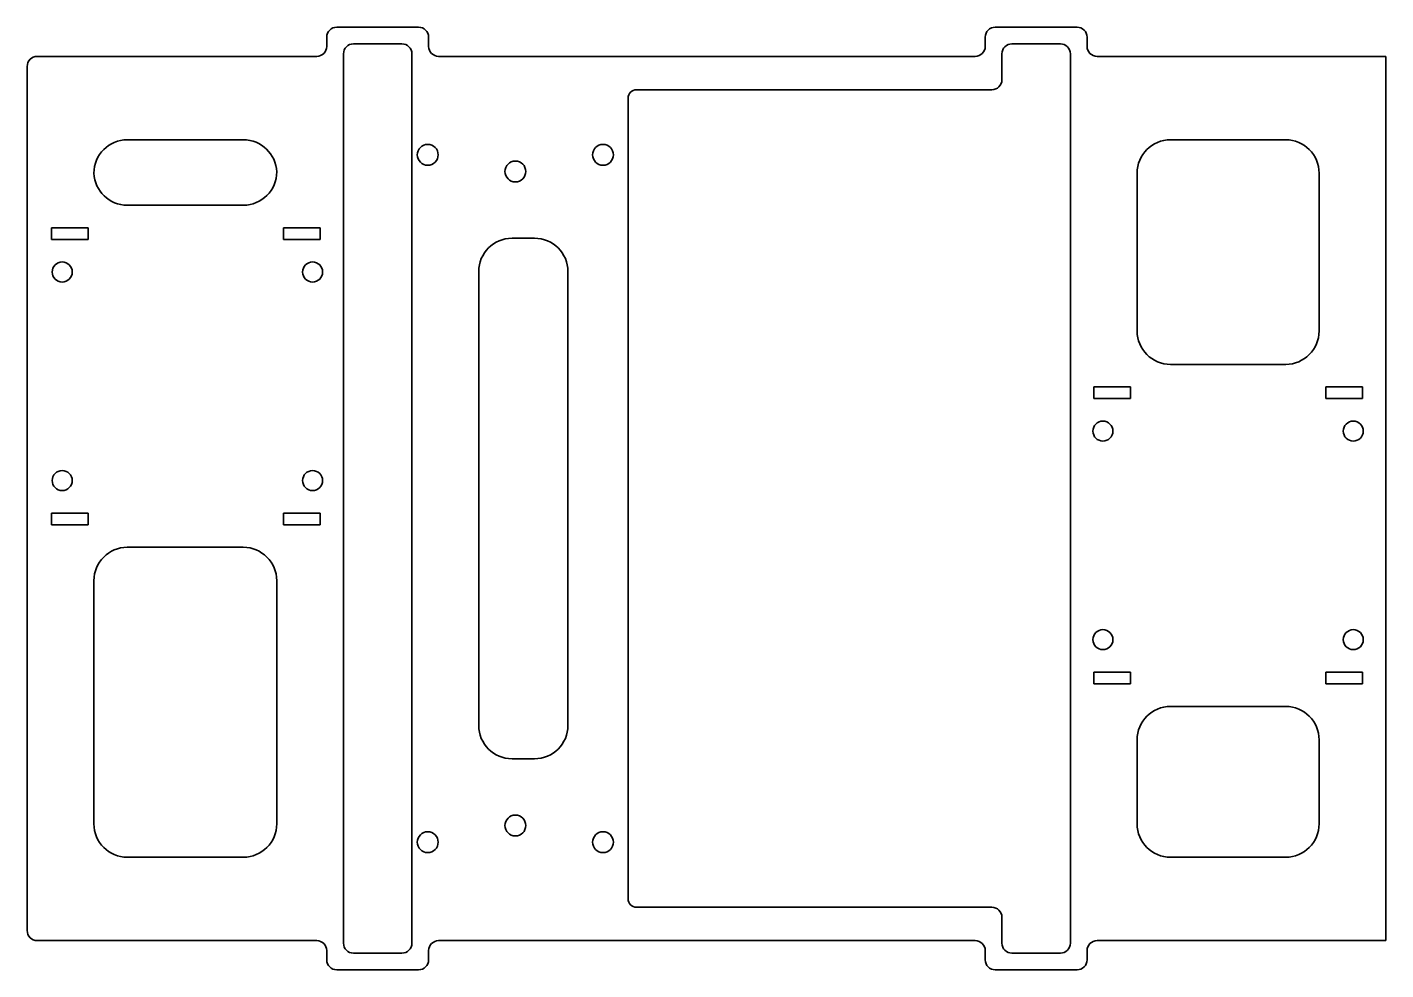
# Model space of a CAD drawing. Header units: inches. Extents: x 0 to 814, y 0 to 565.
import ezdxf

# ---------------------------------------------------------------- set-up
doc = ezdxf.new("R2010")
doc.units = ezdxf.units.IN
doc.header["$MEASUREMENT"] = 0
doc.layers.add('SIMUMAK Visible (ISO)', color=7, linetype='Continuous', lineweight=35)

# ---------------------------------------------------------------- blocks, each defined once
blk = doc.blocks.new('SMB-01-CSM-01_Sheet_5_SMB-01-CSM-01')
at = {"layer": 'SIMUMAK Visible (ISO)'}
for p, q in [((-172.5, 282.5), (-221.5, 282.5)), ((222, 282.5), (173, 282.5)), ((-227.5, 276.5), (-227.5, 271)), ((-211.5, 272.5), (-182.5, 272.5)), ((-166.5, 271), (-166.5, 276.5)), ((167, 276.5), (167, 271)), ((183, 272.5), (212, 272.5)), ((228, 271), (228, 276.5)), ((-233.5, 265), (-401, 265)), ((-217.5, 266.5), (-217.5, -266.5)), ((-176.5, -266.5), (-176.5, 266.5)), ((161, 265), (-160.5, 265)), ((177, 251), (177, 266.5)), ((218, 266.5), (218, -266.5)), ((407, 265), (234, 265)), ((407, -265), (407, 265)), ((-407, 259), (-407, -259)), ((-42, 245), (171, 245)), ((-47, -240), (-47, 240)), ((-347, 215), (-277.49, 215)), ((278, 215), (347, 215)), ((258, 100.4), (258, 195)), ((367, 195), (367, 100.4)), ((-277.5, 175.75), (-347.01, 175.75)), ((-392.5, 162.25), (-370.5, 162.25)), ((-392.5, 155.25), (-392.5, 162.25)), ((-370.5, 155.25), (-392.5, 155.25)), ((-370.5, 162.25), (-370.5, 155.25)), ((-253.5, 162.25), (-231.5, 162.25)), ((-253.5, 155.25), (-253.5, 162.25)), ((-231.5, 155.25), (-253.5, 155.25)), ((-231.5, 162.25), (-231.5, 155.25)), ((-116.5, 156), (-103, 156)), ((-136.5, -136), (-136.5, 136)), ((-83, 136), (-83, -136)), ((347, 80.4), (278, 80.4)), ((232, 66.9), (254, 66.9)), ((232, 59.9), (232, 66.9)), ((254, 66.9), (254, 59.9)), ((371, 66.9), (393, 66.9)), ((371, 59.9), (371, 66.9)), ((393, 66.9), (393, 59.9)), ((254, 59.9), (232, 59.9)), ((393, 59.9), (371, 59.9)), ((-392.5, -8.75), (-370.5, -8.75)), ((-392.5, -15.75), (-392.5, -8.75)), ((-370.5, -15.75), (-392.5, -15.75)), ((-370.5, -8.75), (-370.5, -15.75)), ((-253.5, -8.75), (-231.5, -8.75)), ((-253.5, -15.75), (-253.5, -8.75)), ((-231.5, -15.75), (-253.5, -15.75)), ((-231.5, -8.75), (-231.5, -15.75)), ((-347, -29.25), (-277.5, -29.25)), ((-367, -195), (-367, -49.25)), ((-257.5, -49.25), (-257.5, -195)), ((232, -104.1), (254, -104.1)), ((232, -111.1), (232, -104.1)), ((254, -104.1), (254, -111.1)), ((371, -104.1), (393, -104.1)), ((371, -111.1), (371, -104.1)), ((393, -104.1), (393, -111.1)), ((254, -111.1), (232, -111.1)), ((393, -111.1), (371, -111.1)), ((278, -124.6), (347, -124.6)), ((258, -195), (258, -144.6)), ((367, -144.6), (367, -195)), ((-103, -156), (-116.5, -156)), ((-277.5, -215), (-347, -215)), ((347, -215), (278, -215)), ((171, -245), (-42, -245)), ((177, -266.5), (177, -251)), ((-401, -265), (-233.5, -265)), ((-160.5, -265), (161, -265)), ((234, -265), (407, -265)), ((-227.5, -276.5), (-227.5, -271)), ((-211.5, -272.5), (-182.5, -272.5)), ((-166.5, -271), (-166.5, -276.5)), ((167, -271), (167, -276.5)), ((212, -272.5), (183, -272.5)), ((228, -276.5), (228, -271)), ((-172.5, -282.5), (-221.5, -282.5)), ((173, -282.5), (222, -282.5))]:
    blk.add_line(p, q, dxfattribs=at)
for centre, radius in [((-167, 206), 6.25), ((-62, 206), 6.25), ((-114.5, 196), 6.25), ((-386, 135.75), 6), ((-236, 135.75), 6), ((237.5, 40.4), 6), ((387.5, 40.4), 6), ((-386, 10.75), 6), ((-236, 10.75), 6), ((237.5, -84.6), 6), ((387.5, -84.6), 6), ((-114.5, -196), 6.25), ((-167, -206), 6.25), ((-62, -206), 6.25)]:
    blk.add_circle(centre, radius, dxfattribs=at)
at = {"layer": 'SIMUMAK Visible (ISO)', "extrusion": (0, 0, -1)}
for centre, radius, start, end in [((221.5, 276.5), 6, 360, 90), ((172.5, 276.5), 6, 90, 180), ((-173, 276.5), 6, 0, 90), ((-222, 276.5), 6, 90, 180), ((401, 259), 6, 360, 90), ((42, 240), 5, 360, 90), ((-171, 251), 6, 180, 270), ((42, -240), 5, 270, 0), ((-171, -251), 6, 90, 180), ((401, -259), 6, 270, 360), ((221.5, -276.5), 6, 270, 360), ((172.5, -276.5), 6, 180, 270), ((-173, -276.5), 6, 270, 360), ((-222, -276.5), 6, 180, 270)]:
    blk.add_arc(centre, radius, start, end, dxfattribs=at)
at = {"layer": 'SIMUMAK Visible (ISO)'}
for centre, radius, start, end in [((-233.5, 271), 6, 270, 360), ((-211.5, 266.5), 6, 90, 180), ((-182.5, 266.5), 6, 0, 90), ((-160.5, 271), 6, 180, 270), ((161, 271), 6, 270, 0), ((183, 266.5), 6, 90, 180), ((212, 266.5), 6, 0, 90), ((234, 271), 6, 180, 270), ((-347, 195), 20, 90, 180), ((-277.49, 195), 20, 2.1491, 90), ((278, 195), 20, 90, 180), ((347, 195), 20, 0, 90), ((-277.5, 195.75), 20, 270, 360), ((-347.01, 195.75), 20, 182.1491, 270), ((-116.5, 136), 20, 90, 180), ((-103, 136), 20, 0, 90), ((278, 100.4), 20, 180, 270), ((347, 100.4), 20, 270, 360), ((-347, -49.25), 20, 90, 180), ((-277.5, -49.25), 20, 360, 90), ((278, -144.6), 20, 90, 180), ((347, -144.6), 20, 0, 90), ((-116.5, -136), 20, 180, 270), ((-103, -136), 20, 270, 0), ((-347, -195), 20, 180, 270), ((-277.5, -195), 20, 270, 0), ((278, -195), 20, 180, 270), ((347, -195), 20, 270, 360), ((-233.5, -271), 6, 0, 90), ((-211.5, -266.5), 6, 180, 270), ((-182.5, -266.5), 6, 270, 0), ((-160.5, -271), 6, 90, 180), ((161, -271), 6, 0, 90), ((183, -266.5), 6, 180, 270), ((212, -266.5), 6, 270, 0), ((234, -271), 6, 90, 180)]:
    blk.add_arc(centre, radius, start, end, dxfattribs=at)

msp = doc.modelspace()

# ---------------------------------------------------------------- block references
msp.add_blockref('SMB-01-CSM-01_Sheet_5_SMB-01-CSM-01', (407, 282.5))

doc.saveas('drawing.dxf')
